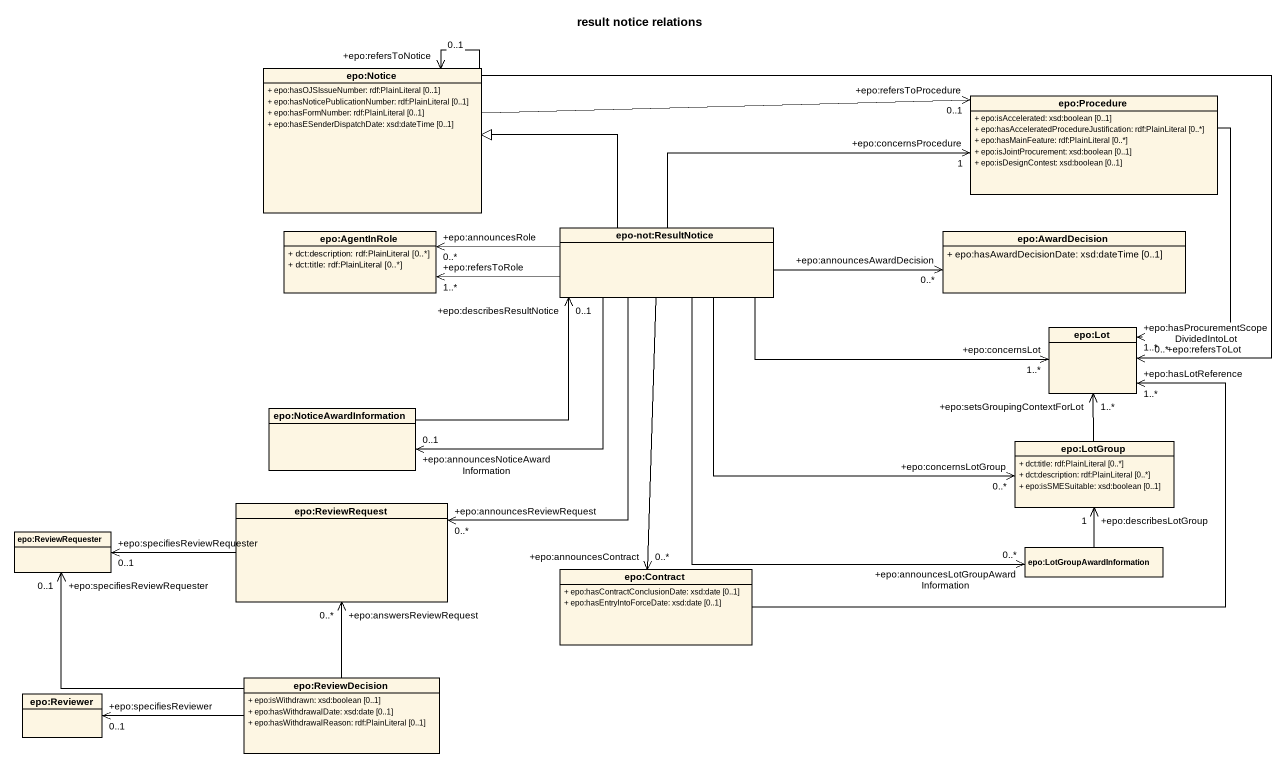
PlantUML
@startuml
title result notice relations
hide circle
hide empty members
skinparam classAttributeIconSize 0
class "epo:Notice" as epo_Notice {
  + epo:hasOJSIssueNumber: rdf:PlainLiteral [0..1]
  + epo:hasNoticePublicationNumber: rdf:PlainLiteral [0..1]
  + epo:hasFormNumber: rdf:PlainLiteral [0..1]
  + epo:hasESenderDispatchDate: xsd:dateTime [0..1]
}
class "epo:Procedure" as epo_Procedure {
  + epo:isAccelerated: xsd:boolean [0..1]
  + epo:hasAcceleratedProcedureJustification: rdf:PlainLiteral [0..*]
  + epo:hasMainFeature: rdf:PlainLiteral [0..*]
  + epo:isJointProcurement: xsd:boolean [0..1]
  + epo:isDesignContest: xsd:boolean [0..1]
}
class "epo:AgentInRole" as epo_AgentInRole {
  + dct:description: rdf:PlainLiteral [0..*]
  + dct:title: rdf:PlainLiteral [0..*]
}
class "epo-not:ResultNotice" as epo_not_ResultNotice
class "epo:AwardDecision" as epo_AwardDecision {
  + epo:hasAwardDecisionDate: xsd:dateTime [0..1]
}
class "epo:Lot" as epo_Lot
class "epo:NoticeAwardInformation" as epo_NoticeAwardInformation
class "epo:LotGroup" as epo_LotGroup {
  + dct:title: rdf:PlainLiteral [0..*]
  + dct:description: rdf:PlainLiteral [0..*]
  + epo:isSMESuitable: xsd:boolean [0..1]
}
class "epo:ReviewRequest" as epo_ReviewRequest
class "epo:ReviewRequester" as epo_ReviewRequester
class "epo:LotGroupAwardInformation" as epo_LotGroupAwardInformation
class "epo:Contract" as epo_Contract {
  + epo:hasContractConclusionDate: xsd:date [0..1]
  + epo:hasEntryIntoForceDate: xsd:date [0..1]
}
class "epo:Reviewer" as epo_Reviewer
class "epo:ReviewDecision" as epo_ReviewDecision {
  + epo:isWithdrawn: xsd:boolean [0..1]
  + epo:hasWithdrawalDate: xsd:date [0..1]
  + epo:hasWithdrawalReason: rdf:PlainLiteral [0..1]
}
epo_Notice --> "+epo:refersToNotice\n0..1" epo_Notice
epo_Notice -right-> "+epo:refersToProcedure\n0..1" epo_Procedure
epo_Notice -right-> "+epo:refersToLot\n0..*" epo_Lot
epo_Procedure --> "+epo:hasProcurementScopeDividedIntoLot\n1..*" epo_Lot
epo_not_ResultNotice -left-|> epo_Notice
epo_not_ResultNotice -right-> "+epo:concernsProcedure\n1" epo_Procedure
epo_not_ResultNotice -left-> "+epo:refersToRole\n1..*" epo_AgentInRole
epo_not_ResultNotice -left-> "+epo:announcesRole\n0..*" epo_AgentInRole
epo_not_ResultNotice -right-> "+epo:announcesAwardDecision\n0..*" epo_AwardDecision
epo_not_ResultNotice -right-> "+epo:concernsLot\n1..*" epo_Lot
epo_not_ResultNotice -left-> "+epo:announcesNoticeAwardInformation\n0..1" epo_NoticeAwardInformation
epo_not_ResultNotice -right-> "+epo:concernsLotGroup\n0..*" epo_LotGroup
epo_not_ResultNotice --> "+epo:announcesReviewRequest\n0..*" epo_ReviewRequest
epo_not_ResultNotice --> "+epo:announcesLotGroupAwardInformation\n0..*" epo_LotGroupAwardInformation
epo_not_ResultNotice --> "+epo:announcesContract\n0..*" epo_Contract
epo_NoticeAwardInformation -right-> "+epo:describesResultNotice\n0..1" epo_not_ResultNotice
epo_LotGroup -up-> "+epo:setsGroupingContextForLot\n1..*" epo_Lot
epo_ReviewRequest -left-> "+epo:specifiesReviewRequester\n0..1" epo_ReviewRequester
epo_LotGroupAwardInformation -up-> "+epo:describesLotGroup\n1" epo_LotGroup
epo_Contract -right-> "+epo:hasLotReference\n1..*" epo_Lot
epo_ReviewDecision -up-> "+epo:answersReviewRequest\n0..*" epo_ReviewRequest
epo_ReviewDecision -left-> "+epo:specifiesReviewRequester\n0..1" epo_ReviewRequester
epo_ReviewDecision -left-> "+epo:specifiesReviewer\n0..1" epo_Reviewer
@enduml
